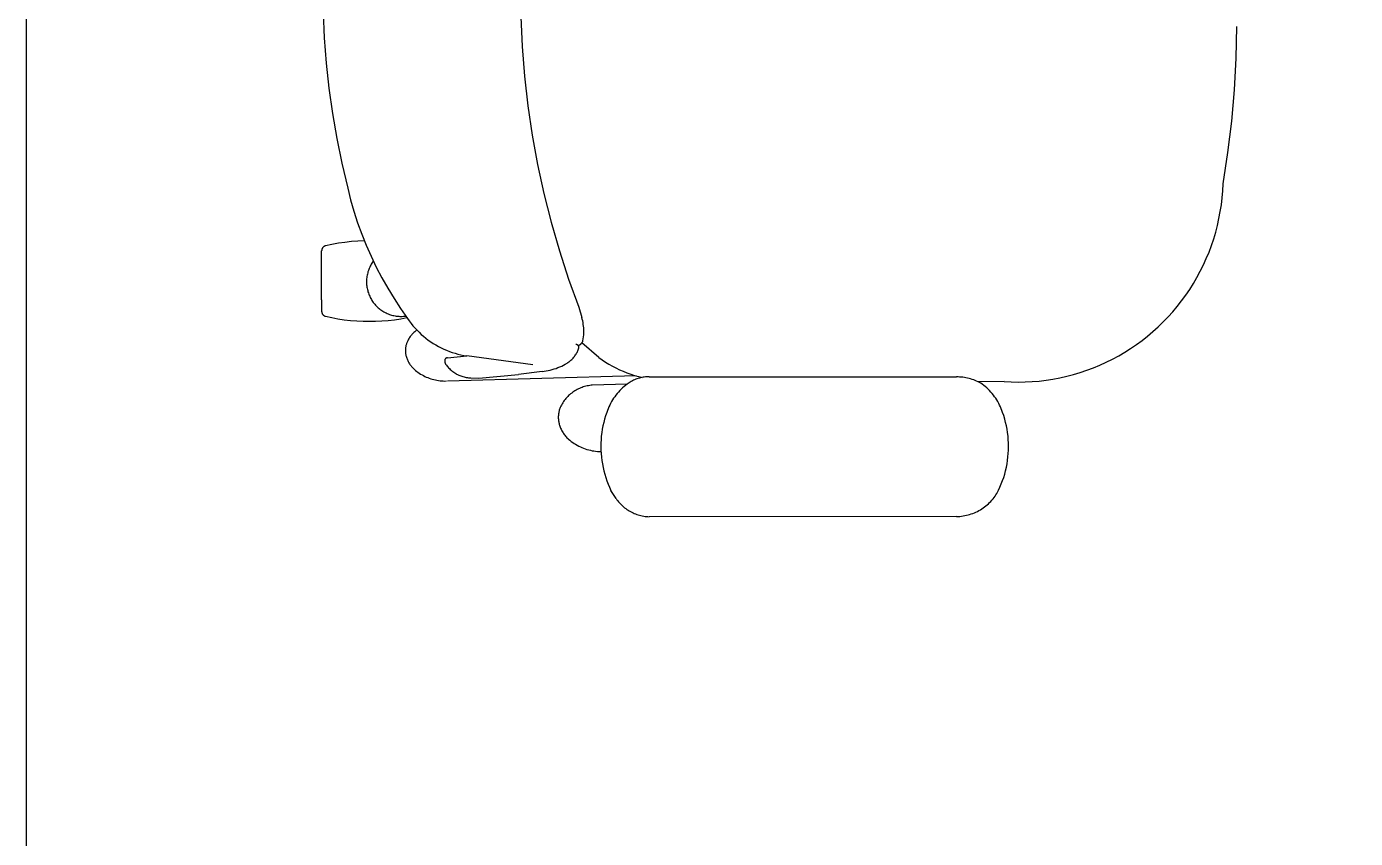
# Model space of a CAD drawing. Header units: inches. Extents: x 4 to 2210, y 3 to 2073.
# Drawn here: x 1266.43 to 1294.22, y 1890.74 to 1907.71 of the extents above; entities that cross this region are included whole.
import ezdxf

# ---------------------------------------------------------------- set-up
doc = ezdxf.new("R2010")
doc.units = ezdxf.units.IN
doc.header["$MEASUREMENT"] = 0
doc.layers.add('Planon_construction', color=253, linetype='Continuous')
doc.layers.add('Planon_workspace', color=210, linetype='Continuous')

# ---------------------------------------------------------------- blocks, each defined once
blk = doc.blocks.new('8 person table')
at = {"layer": 'Planon_construction'}
for p, q in [((-748.63, -358.54, 0), (-748.14, -369.14, 0)), ((-666, -360.37, 0), (-665.43, -372.8, 0)), ((-366.78, -377.69, 0), (-366.47, -364.49, 0)), ((-748.14, -369.14, 0), (-747.32, -379.72, 0)), ((-665.43, -372.8, 0), (-664.44, -385.19, 0)), ((-367.51, -390.87, 0), (-366.78, -377.69, 0)), ((-747.32, -379.72, 0), (-746.17, -390.27, 0)), ((-664.44, -385.19, 0), (-663.04, -397.55, 0)), ((-746.17, -390.27, 0), (-744.7, -400.78, 0)), ((-368.66, -404.02, 0), (-367.51, -390.87, 0)), ((-663.04, -397.55, 0), (-661.21, -409.86, 0)), ((-744.7, -400.78, 0), (-742.9, -411.24, 0)), ((-370.24, -417.13, 0), (-368.66, -404.02, 0)), ((-661.21, -409.86, 0), (-658.98, -422.09, 0)), ((-742.9, -411.24, 0), (-740.79, -421.64, 0)), ((-740.79, -421.64, 0), (-738.35, -431.97, 0)), ((-658.98, -422.09, 0), (-656.33, -434.25, 0)), ((-372.24, -430.17, 0), (-370.24, -417.13, 0)), ((-738.35, -431.97, 0), (-737.12, -436.85, 0)), ((-372.63, -436.02, 0), (-372.39, -433.1, 0)), ((-372.39, -433.1, 0), (-372.24, -430.17, 0)), ((-737.12, -436.85, 0), (-735.74, -441.69, 0)), ((-656.33, -434.25, 0), (-653.27, -446.3, 0)), ((-373.43, -441.83, 0), (-372.98, -438.93, 0)), ((-372.98, -438.93, 0), (-372.63, -436.02, 0)), ((-735.74, -441.69, 0), (-734.19, -446.48, 0)), ((-373.97, -444.71, 0), (-373.43, -441.83, 0)), ((-734.19, -446.48, 0), (-732.48, -451.22, 0)), ((-653.27, -446.3, 0), (-649.8, -458.25, 0)), ((-375.35, -450.41, 0), (-374.61, -447.57, 0)), ((-374.61, -447.57, 0), (-373.97, -444.71, 0)), ((-744.94, -455.56, 0), (-747.62, -456.14, 0)), ((-742.25, -455.08, 0), (-744.94, -455.56, 0)), ((-739.54, -454.68, 0), (-742.25, -455.08, 0)), ((-736.82, -454.38, 0), (-739.54, -454.68, 0)), ((-734.1, -454.17, 0), (-736.82, -454.38, 0)), ((-731.36, -454.06, 0), (-734.1, -454.17, 0)), ((-732.48, -451.22, 0), (-730.61, -455.89, 0)), ((-377.12, -456, 0), (-376.19, -453.22, 0)), ((-376.19, -453.22, 0), (-375.35, -450.41, 0)), ((-749.22, -458.02, 0), (-749.23, -458.1, 0)), ((-749.23, -458.1, 0), (-749.23, -458.17, 0)), ((-749.23, -478.74, 0), (-749.23, -458.17, 0)), ((-749.21, -457.88, 0), (-749.22, -457.95, 0)), ((-749.22, -457.95, 0), (-749.22, -458.02, 0)), ((-749.2, -457.81, 0), (-749.21, -457.88, 0)), ((-749.18, -457.74, 0), (-749.2, -457.81, 0)), ((-749.17, -457.67, 0), (-749.18, -457.74, 0)), ((-749.15, -457.6, 0), (-749.17, -457.67, 0)), ((-749.13, -457.53, 0), (-749.15, -457.6, 0)), ((-749.11, -457.46, 0), (-749.13, -457.53, 0)), ((-749.08, -457.4, 0), (-749.11, -457.46, 0)), ((-749.05, -457.33, 0), (-749.08, -457.4, 0)), ((-749.02, -457.27, 0), (-749.05, -457.33, 0)), ((-748.99, -457.2, 0), (-749.02, -457.27, 0)), ((-748.96, -457.14, 0), (-748.99, -457.2, 0)), ((-748.92, -457.08, 0), (-748.96, -457.14, 0)), ((-748.88, -457.02, 0), (-748.92, -457.08, 0)), ((-748.84, -456.96, 0), (-748.88, -457.02, 0)), ((-748.8, -456.9, 0), (-748.84, -456.96, 0)), ((-748.75, -456.84, 0), (-748.8, -456.9, 0)), ((-748.71, -456.79, 0), (-748.75, -456.84, 0)), ((-748.66, -456.74, 0), (-748.71, -456.79, 0)), ((-748.61, -456.69, 0), (-748.66, -456.74, 0)), ((-748.56, -456.64, 0), (-748.61, -456.69, 0)), ((-748.5, -456.59, 0), (-748.56, -456.64, 0)), ((-748.45, -456.54, 0), (-748.5, -456.59, 0)), ((-748.39, -456.5, 0), (-748.45, -456.54, 0)), ((-748.33, -456.46, 0), (-748.39, -456.5, 0)), ((-748.27, -456.42, 0), (-748.33, -456.46, 0)), ((-748.21, -456.38, 0), (-748.27, -456.42, 0)), ((-748.15, -456.34, 0), (-748.21, -456.38, 0)), ((-748.09, -456.31, 0), (-748.15, -456.34, 0)), ((-748.02, -456.28, 0), (-748.09, -456.31, 0)), ((-747.96, -456.25, 0), (-748.02, -456.28, 0)), ((-747.89, -456.22, 0), (-747.96, -456.25, 0)), ((-747.82, -456.2, 0), (-747.89, -456.22, 0)), ((-747.76, -456.18, 0), (-747.82, -456.2, 0)), ((-747.69, -456.16, 0), (-747.76, -456.18, 0)), ((-747.62, -456.14, 0), (-747.69, -456.16, 0)), ((-730.61, -455.89, 0), (-728.58, -460.5, 0)), ((-728.58, -460.5, 0), (-726.41, -465.04, 0)), ((-649.8, -458.25, 0), (-645.94, -470.07, 0)), ((-379.27, -461.45, 0), (-378.15, -458.75, 0)), ((-378.15, -458.75, 0), (-377.12, -456, 0)), ((-729.7, -466.51, 0), (-729.86, -466.99, 0)), ((-729.54, -466.04, 0), (-729.7, -466.51, 0)), ((-729.35, -465.58, 0), (-729.54, -466.04, 0)), ((-729.15, -465.12, 0), (-729.35, -465.58, 0)), ((-728.93, -464.67, 0), (-729.15, -465.12, 0)), ((-728.7, -464.23, 0), (-728.93, -464.67, 0)), ((-728.46, -463.8, 0), (-728.7, -464.23, 0)), ((-728.19, -463.37, 0), (-728.46, -463.8, 0)), ((-727.92, -462.96, 0), (-728.19, -463.37, 0)), ((-727.63, -462.55, 0), (-727.92, -462.96, 0)), ((-726.41, -465.04, 0), (-724.08, -469.51, 0)), ((-383.17, -469.33, 0), (-381.78, -466.75, 0)), ((-381.78, -466.75, 0), (-380.48, -464.12, 0)), ((-380.48, -464.12, 0), (-379.27, -461.45, 0)), ((-730.45, -470.42, 0), (-730.47, -470.92, 0)), ((-730.47, -470.92, 0), (-730.47, -471.42, 0)), ((-730.47, -471.42, 0), (-730.45, -471.92, 0)), ((-730.42, -469.92, 0), (-730.45, -470.42, 0)), ((-730.45, -471.92, 0), (-730.42, -472.42, 0)), ((-730.37, -469.43, 0), (-730.42, -469.92, 0)), ((-730.3, -468.93, 0), (-730.37, -469.43, 0)), ((-730.21, -468.44, 0), (-730.3, -468.93, 0)), ((-730.11, -467.95, 0), (-730.21, -468.44, 0)), ((-729.99, -467.47, 0), (-730.11, -467.95, 0)), ((-729.86, -466.99, 0), (-729.99, -467.47, 0)), ((-724.08, -469.51, 0), (-721.6, -473.89, 0)), ((-645.94, -470.07, 0), (-641.68, -481.76, 0)), ((-386.21, -474.34, 0), (-384.65, -471.86, 0)), ((-384.65, -471.86, 0), (-383.17, -469.33, 0)), ((-730.42, -472.42, 0), (-730.37, -472.91, 0)), ((-730.37, -472.91, 0), (-730.3, -473.41, 0)), ((-730.3, -473.41, 0), (-730.21, -473.9, 0)), ((-730.21, -473.9, 0), (-730.11, -474.39, 0)), ((-730.11, -474.39, 0), (-729.99, -474.87, 0)), ((-729.99, -474.87, 0), (-729.86, -475.35, 0)), ((-729.86, -475.35, 0), (-729.7, -475.83, 0)), ((-729.7, -475.83, 0), (-729.54, -476.3, 0)), ((-729.54, -476.3, 0), (-729.35, -476.76, 0)), ((-729.35, -476.76, 0), (-729.15, -477.22, 0)), ((-729.15, -477.22, 0), (-728.93, -477.67, 0)), ((-728.93, -477.67, 0), (-728.7, -478.11, 0)), ((-721.6, -473.89, 0), (-718.98, -478.19, 0)), ((-389.59, -479.13, 0), (-387.86, -476.77, 0)), ((-387.86, -476.77, 0), (-386.21, -474.34, 0)), ((-749.23, -478.74, 0), (-749.23, -483.57, 0)), ((-728.7, -478.11, 0), (-728.45, -478.55, 0)), ((-728.45, -478.55, 0), (-728.19, -478.97, 0)), ((-728.19, -478.97, 0), (-727.92, -479.39, 0)), ((-727.92, -479.39, 0), (-727.63, -479.79, 0)), ((-727.63, -479.79, 0), (-727.32, -480.19, 0)), ((-727.32, -480.19, 0), (-727, -480.57, 0)), ((-727, -480.57, 0), (-726.67, -480.95, 0)), ((-726.67, -480.95, 0), (-726.33, -481.31, 0)), ((-726.33, -481.31, 0), (-725.97, -481.66, 0)), ((-725.97, -481.66, 0), (-725.61, -482, 0)), ((-725.61, -482, 0), (-725.23, -482.32, 0)), ((-725.23, -482.32, 0), (-724.84, -482.63, 0)), ((-724.84, -482.63, 0), (-724.44, -482.93, 0)), ((-724.44, -482.93, 0), (-724.03, -483.22, 0)), ((-724.03, -483.22, 0), (-723.61, -483.49, 0)), ((-718.98, -478.19, 0), (-716.21, -482.4, 0)), ((-716.21, -482.4, 0), (-713.3, -486.51, 0)), ((-641.68, -481.76, 0), (-640.4, -486.07, 0)), ((-393.29, -483.68, 0), (-391.4, -481.44, 0)), ((-391.4, -481.44, 0), (-389.59, -479.13, 0)), ((-749.23, -483.57, 0), (-749.23, -483.64, 0)), ((-749.23, -483.64, 0), (-749.22, -483.71, 0)), ((-749.22, -483.71, 0), (-749.22, -483.78, 0)), ((-749.22, -483.78, 0), (-749.21, -483.85, 0)), ((-749.21, -483.85, 0), (-749.2, -483.92, 0)), ((-749.2, -483.92, 0), (-749.18, -483.99, 0)), ((-749.18, -483.99, 0), (-749.17, -484.06, 0)), ((-749.17, -484.06, 0), (-749.15, -484.13, 0)), ((-749.15, -484.13, 0), (-749.13, -484.2, 0)), ((-749.13, -484.2, 0), (-749.11, -484.27, 0)), ((-749.11, -484.27, 0), (-749.08, -484.33, 0)), ((-749.08, -484.33, 0), (-749.05, -484.4, 0)), ((-749.05, -484.4, 0), (-749.02, -484.47, 0)), ((-749.02, -484.47, 0), (-748.99, -484.53, 0)), ((-748.99, -484.53, 0), (-748.96, -484.59, 0)), ((-748.96, -484.59, 0), (-748.92, -484.65, 0)), ((-748.92, -484.65, 0), (-748.88, -484.72, 0)), ((-748.88, -484.72, 0), (-748.84, -484.77, 0)), ((-748.84, -484.77, 0), (-748.8, -484.83, 0)), ((-748.8, -484.83, 0), (-748.75, -484.89, 0)), ((-748.75, -484.89, 0), (-748.71, -484.94, 0)), ((-748.71, -484.94, 0), (-748.66, -485, 0)), ((-748.66, -485, 0), (-748.61, -485.05, 0)), ((-748.61, -485.05, 0), (-748.56, -485.1, 0)), ((-748.56, -485.1, 0), (-748.5, -485.14, 0)), ((-748.5, -485.14, 0), (-748.45, -485.19, 0)), ((-748.45, -485.19, 0), (-748.39, -485.23, 0)), ((-748.39, -485.23, 0), (-748.33, -485.28, 0)), ((-748.33, -485.28, 0), (-748.27, -485.32, 0)), ((-748.27, -485.32, 0), (-748.21, -485.35, 0)), ((-748.21, -485.35, 0), (-748.15, -485.39, 0)), ((-748.15, -485.39, 0), (-748.09, -485.42, 0)), ((-748.09, -485.42, 0), (-748.02, -485.45, 0)), ((-748.02, -485.45, 0), (-747.96, -485.48, 0)), ((-747.96, -485.48, 0), (-747.89, -485.51, 0)), ((-747.89, -485.51, 0), (-747.82, -485.53, 0)), ((-747.82, -485.53, 0), (-747.76, -485.56, 0)), ((-747.76, -485.56, 0), (-747.69, -485.58, 0)), ((-747.69, -485.58, 0), (-747.62, -485.59, 0)), ((-747.62, -485.59, 0), (-745.04, -486.15, 0)), ((-745.04, -486.15, 0), (-742.44, -486.62, 0)), ((-742.44, -486.62, 0), (-739.83, -487.01, 0)), ((-739.83, -487.01, 0), (-737.21, -487.31, 0)), ((-737.21, -487.31, 0), (-734.58, -487.53, 0)), ((-734.58, -487.53, 0), (-731.94, -487.66, 0)), ((-731.94, -487.66, 0), (-729.3, -487.7, 0)), ((-729.3, -487.7, 0), (-726.66, -487.66, 0)), ((-726.66, -487.66, 0), (-724.03, -487.53, 0)), ((-724.03, -487.53, 0), (-721.4, -487.31, 0)), ((-723.61, -483.49, 0), (-723.18, -483.74, 0)), ((-723.18, -483.74, 0), (-722.74, -483.98, 0)), ((-722.74, -483.98, 0), (-722.29, -484.21, 0)), ((-722.29, -484.21, 0), (-721.84, -484.42, 0)), ((-721.84, -484.42, 0), (-721.38, -484.61, 0)), ((-721.4, -487.31, 0), (-718.78, -487.01, 0)), ((-721.38, -484.61, 0), (-720.91, -484.79, 0)), ((-720.91, -484.79, 0), (-720.44, -484.95, 0)), ((-720.44, -484.95, 0), (-719.96, -485.09, 0)), ((-719.96, -485.09, 0), (-719.48, -485.22, 0)), ((-719.48, -485.22, 0), (-718.99, -485.33, 0)), ((-718.99, -485.33, 0), (-718.5, -485.43, 0)), ((-718.78, -487.01, 0), (-716.17, -486.62, 0)), ((-718.5, -485.43, 0), (-718.01, -485.51, 0)), ((-718.01, -485.51, 0), (-717.52, -485.57, 0)), ((-717.52, -485.57, 0), (-717.02, -485.61, 0)), ((-717.02, -485.61, 0), (-716.52, -485.64, 0)), ((-716.52, -485.64, 0), (-716.02, -485.65, 0)), ((-716.17, -486.62, 0), (-713.57, -486.15, 0)), ((-716.02, -485.65, 0), (-715.52, -485.64, 0)), ((-715.52, -485.64, 0), (-715.02, -485.61, 0)), ((-715.02, -485.61, 0), (-714.53, -485.57, 0)), ((-714.53, -485.57, 0), (-714.03, -485.51, 0)), ((-713.3, -486.51, 0), (-712.58, -487.54, 0)), ((-712.58, -487.54, 0), (-711.83, -488.54, 0)), ((-711.83, -488.54, 0), (-711.04, -489.52, 0)), ((-640.22, -486.79, 0), (-640.4, -486.07, 0)), ((-640.06, -487.51, 0), (-640.22, -486.79, 0)), ((-639.92, -488.24, 0), (-640.06, -487.51, 0)), ((-639.81, -488.97, 0), (-639.92, -488.24, 0)), ((-639.72, -489.71, 0), (-639.81, -488.97, 0)), ((-399.4, -490, 0), (-397.29, -487.97, 0)), ((-397.29, -487.97, 0), (-395.25, -485.86, 0)), ((-395.25, -485.86, 0), (-393.29, -483.68, 0)), ((-712.45, -494.44, 0), (-712.66, -494.77, 0)), ((-712.22, -494.11, 0), (-712.45, -494.44, 0)), ((-711.98, -493.8, 0), (-712.22, -494.11, 0)), ((-711.73, -493.49, 0), (-711.98, -493.8, 0)), ((-711.47, -493.19, 0), (-711.73, -493.49, 0)), ((-711.2, -492.9, 0), (-711.47, -493.19, 0)), ((-710.92, -492.62, 0), (-711.2, -492.9, 0)), ((-711.04, -489.52, 0), (-710.22, -490.47, 0)), ((-710.63, -492.35, 0), (-710.92, -492.62, 0)), ((-710.33, -492.09, 0), (-710.63, -492.35, 0)), ((-710.02, -491.84, 0), (-710.33, -492.09, 0)), ((-710.22, -490.47, 0), (-709.36, -491.39, 0)), ((-709.7, -491.6, 0), (-710.02, -491.84, 0)), ((-709.38, -491.37, 0), (-709.7, -491.6, 0)), ((-709.36, -491.39, 0), (-708.47, -492.28, 0)), ((-708.47, -492.28, 0), (-707.56, -493.14, 0)), ((-707.56, -493.14, 0), (-706.61, -493.96, 0)), ((-706.61, -493.96, 0), (-705.64, -494.76, 0)), ((-639.96, -495.82, 0), (-639.69, -494.14, 0)), ((-639.66, -490.44, 0), (-639.72, -489.71, 0)), ((-639.69, -494.14, 0), (-639.63, -493.4, 0)), ((-639.61, -491.18, 0), (-639.66, -490.44, 0)), ((-639.63, -493.4, 0), (-639.6, -492.66, 0)), ((-639.6, -491.92, 0), (-639.61, -491.18, 0)), ((-639.6, -492.66, 0), (-639.6, -491.92, 0)), ((-406.12, -495.67, 0), (-403.82, -493.86, 0)), ((-403.82, -493.86, 0), (-401.57, -491.97, 0)), ((-401.57, -491.97, 0), (-399.4, -490, 0)), ((-714.22, -499.58, 0), (-714.23, -499.88, 0)), ((-714.23, -499.88, 0), (-714.23, -500.18, 0)), ((-714.2, -499.27, 0), (-714.22, -499.58, 0)), ((-714.18, -498.97, 0), (-714.2, -499.27, 0)), ((-714.14, -498.67, 0), (-714.18, -498.97, 0)), ((-714.1, -498.38, 0), (-714.14, -498.67, 0)), ((-714.04, -498.08, 0), (-714.1, -498.38, 0)), ((-713.97, -497.78, 0), (-714.04, -498.08, 0)), ((-713.9, -497.49, 0), (-713.97, -497.78, 0)), ((-713.81, -497.2, 0), (-713.9, -497.49, 0)), ((-713.72, -496.91, 0), (-713.81, -497.2, 0)), ((-713.62, -496.63, 0), (-713.72, -496.91, 0)), ((-713.5, -496.35, 0), (-713.62, -496.63, 0)), ((-713.38, -496.07, 0), (-713.5, -496.35, 0)), ((-713.25, -495.8, 0), (-713.38, -496.07, 0)), ((-713.07, -495.45, 0), (-713.25, -495.8, 0)), ((-712.87, -495.11, 0), (-713.07, -495.45, 0)), ((-712.66, -494.77, 0), (-712.87, -495.11, 0)), ((-705.64, -494.76, 0), (-704.64, -495.52, 0)), ((-704.64, -495.52, 0), (-703.61, -496.24, 0)), ((-703.61, -496.24, 0), (-702.56, -496.93, 0)), ((-702.56, -496.93, 0), (-701.49, -497.58, 0)), ((-701.49, -497.58, 0), (-700.39, -498.2, 0)), ((-700.39, -498.2, 0), (-699.28, -498.78, 0)), ((-699.28, -498.78, 0), (-698.14, -499.32, 0)), ((-698.14, -499.32, 0), (-696.99, -499.81, 0)), ((-696.99, -499.81, 0), (-695.82, -500.27, 0)), ((-642.94, -497.36, 0), (-642.98, -497.36, 0)), ((-642.89, -497.37, 0), (-642.94, -497.36, 0)), ((-642.84, -497.37, 0), (-642.89, -497.37, 0)), ((-642.8, -497.38, 0), (-642.84, -497.37, 0)), ((-642.75, -497.38, 0), (-642.8, -497.38, 0)), ((-642.71, -497.39, 0), (-642.75, -497.38, 0)), ((-642.66, -497.4, 0), (-642.71, -497.39, 0)), ((-642.61, -497.41, 0), (-642.66, -497.4, 0)), ((-642.57, -497.43, 0), (-642.61, -497.41, 0)), ((-642.53, -497.44, 0), (-642.57, -497.43, 0)), ((-642.48, -497.46, 0), (-642.53, -497.44, 0)), ((-642.44, -497.48, 0), (-642.48, -497.46, 0)), ((-642.4, -497.5, 0), (-642.44, -497.48, 0)), ((-642.35, -497.52, 0), (-642.4, -497.5, 0)), ((-642.31, -497.54, 0), (-642.35, -497.52, 0)), ((-642.27, -497.56, 0), (-642.31, -497.54, 0)), ((-642.23, -497.59, 0), (-642.27, -497.56, 0)), ((-642.25, -500.35, 0), (-642.07, -499.98, 0)), ((-642.19, -497.62, 0), (-642.23, -497.59, 0)), ((-642.16, -497.64, 0), (-642.19, -497.62, 0)), ((-642.12, -497.67, 0), (-642.16, -497.64, 0)), ((-642.08, -497.7, 0), (-642.12, -497.67, 0)), ((-642.05, -497.74, 0), (-642.08, -497.7, 0)), ((-642.07, -499.98, 0), (-641.91, -499.6, 0)), ((-642.02, -497.77, 0), (-642.05, -497.74, 0)), ((-641.98, -497.8, 0), (-642.02, -497.77, 0)), ((-641.99, -497.8, 0), (-641.89, -497.76, 0)), ((-641.95, -497.84, 0), (-641.98, -497.8, 0)), ((-641.92, -497.87, 0), (-641.95, -497.84, 0)), ((-641.89, -497.91, 0), (-641.92, -497.87, 0)), ((-641.91, -499.6, 0), (-641.76, -499.22, 0)), ((-641.89, -497.76, 0), (-641.79, -497.73, 0)), ((-641.87, -497.95, 0), (-641.89, -497.91, 0)), ((-641.84, -497.99, 0), (-641.87, -497.95, 0)), ((-641.81, -498.03, 0), (-641.84, -497.99, 0)), ((-641.79, -498.07, 0), (-641.81, -498.03, 0)), ((-641.79, -497.73, 0), (-641.69, -497.69, 0)), ((-641.77, -498.11, 0), (-641.79, -498.07, 0)), ((-641.75, -498.15, 0), (-641.77, -498.11, 0)), ((-641.76, -499.22, 0), (-641.63, -498.84, 0)), ((-641.73, -498.19, 0), (-641.75, -498.15, 0)), ((-641.71, -498.24, 0), (-641.73, -498.19, 0)), ((-641.7, -498.28, 0), (-641.71, -498.24, 0)), ((-641.68, -498.33, 0), (-641.7, -498.28, 0)), ((-641.69, -497.69, 0), (-641.59, -497.65, 0)), ((-641.67, -498.37, 0), (-641.68, -498.33, 0)), ((-641.66, -498.42, 0), (-641.67, -498.37, 0)), ((-641.65, -498.46, 0), (-641.66, -498.42, 0)), ((-641.64, -498.51, 0), (-641.65, -498.46, 0)), ((-641.63, -498.56, 0), (-641.64, -498.51, 0)), ((-641.63, -498.6, 0), (-641.63, -498.56, 0)), ((-641.62, -498.65, 0), (-641.63, -498.6, 0)), ((-641.63, -498.84, 0), (-641.62, -498.79, 0)), ((-641.62, -498.7, 0), (-641.62, -498.65, 0)), ((-641.62, -498.74, 0), (-641.62, -498.7, 0)), ((-641.62, -498.79, 0), (-641.62, -498.74, 0)), ((-641.59, -497.65, 0), (-641.5, -497.6, 0)), ((-641.5, -497.6, 0), (-641.41, -497.55, 0)), ((-641.41, -497.55, 0), (-641.31, -497.5, 0)), ((-641.31, -497.5, 0), (-641.23, -497.45, 0)), ((-641.23, -497.45, 0), (-641.14, -497.39, 0)), ((-641.14, -497.39, 0), (-641.05, -497.33, 0)), ((-641.05, -497.33, 0), (-640.97, -497.26, 0)), ((-640.97, -497.26, 0), (-640.89, -497.2, 0)), ((-640.89, -497.2, 0), (-640.81, -497.13, 0)), ((-640.81, -497.13, 0), (-640.73, -497.06, 0)), ((-640.73, -497.06, 0), (-640.66, -496.98, 0)), ((-640.66, -496.98, 0), (-640.59, -496.9, 0)), ((-640.59, -496.9, 0), (-640.52, -496.82, 0)), ((-640.52, -496.82, 0), (-640.45, -496.74, 0)), ((-640.45, -496.74, 0), (-640.39, -496.66, 0)), ((-640.39, -496.66, 0), (-640.33, -496.57, 0)), ((-633.3, -502.85, 0), (-640.37, -496.63, 0)), ((-640.33, -496.57, 0), (-640.27, -496.48, 0)), ((-640.27, -496.48, 0), (-640.22, -496.39, 0)), ((-640.22, -496.39, 0), (-640.17, -496.3, 0)), ((-640.17, -496.3, 0), (-640.12, -496.21, 0)), ((-640.12, -496.21, 0), (-640.07, -496.11, 0)), ((-640.07, -496.11, 0), (-640.03, -496.01, 0)), ((-640.03, -496.01, 0), (-639.99, -495.92, 0)), ((-639.99, -495.92, 0), (-639.96, -495.82, 0)), ((-413.39, -500.62, 0), (-410.91, -499.05, 0)), ((-410.91, -499.05, 0), (-408.49, -497.4, 0)), ((-408.49, -497.4, 0), (-406.12, -495.67, 0)), ((-714.23, -500.18, 0), (-714.21, -500.48, 0)), ((-714.21, -500.48, 0), (-714.17, -500.86, 0)), ((-714.17, -500.86, 0), (-714.12, -501.23, 0)), ((-714.12, -501.23, 0), (-714.05, -501.6, 0)), ((-714.05, -501.6, 0), (-713.97, -501.97, 0)), ((-713.97, -501.97, 0), (-713.88, -502.33, 0)), ((-713.88, -502.33, 0), (-713.78, -502.69, 0)), ((-713.78, -502.69, 0), (-713.66, -503.05, 0)), ((-713.66, -503.05, 0), (-713.54, -503.4, 0)), ((-713.54, -503.4, 0), (-713.4, -503.75, 0)), ((-713.4, -503.75, 0), (-713.24, -504.1, 0)), ((-713.24, -504.1, 0), (-713.08, -504.44, 0)), ((-713.08, -504.44, 0), (-712.91, -504.77, 0)), ((-712.91, -504.77, 0), (-712.72, -505.1, 0)), ((-712.72, -505.1, 0), (-712.53, -505.42, 0)), ((-712.53, -505.42, 0), (-712.32, -505.73, 0)), ((-697.78, -503.95, 0), (-697.79, -504.04, 0)), ((-697.79, -504.04, 0), (-697.79, -504.13, 0)), ((-697.79, -504.13, 0), (-697.79, -504.22, 0)), ((-697.79, -504.22, 0), (-697.79, -504.31, 0)), ((-697.79, -504.31, 0), (-697.79, -504.4, 0)), ((-697.79, -504.4, 0), (-697.78, -504.49, 0)), ((-697.77, -503.91, 0), (-697.78, -503.95, 0)), ((-697.78, -504.49, 0), (-697.77, -504.58, 0)), ((-697.76, -503.87, 0), (-697.77, -503.91, 0)), ((-697.77, -504.58, 0), (-697.76, -504.67, 0)), ((-697.75, -503.83, 0), (-697.76, -503.87, 0)), ((-697.76, -504.67, 0), (-697.74, -504.75, 0)), ((-697.74, -503.79, 0), (-697.75, -503.83, 0)), ((-697.73, -503.75, 0), (-697.74, -503.79, 0)), ((-697.74, -504.75, 0), (-697.72, -504.84, 0)), ((-697.72, -503.71, 0), (-697.73, -503.75, 0)), ((-697.7, -503.67, 0), (-697.72, -503.71, 0)), ((-697.72, -504.84, 0), (-697.7, -504.93, 0)), ((-697.69, -503.63, 0), (-697.7, -503.67, 0)), ((-697.7, -504.93, 0), (-697.67, -505.01, 0)), ((-697.67, -503.6, 0), (-697.69, -503.63, 0)), ((-697.65, -503.56, 0), (-697.67, -503.6, 0)), ((-697.67, -505.01, 0), (-697.65, -505.1, 0)), ((-697.63, -503.52, 0), (-697.65, -503.56, 0)), ((-697.65, -505.1, 0), (-697.62, -505.18, 0)), ((-697.61, -503.49, 0), (-697.63, -503.52, 0)), ((-697.62, -505.18, 0), (-697.58, -505.27, 0)), ((-697.59, -503.45, 0), (-697.61, -503.49, 0)), ((-697.56, -503.42, 0), (-697.59, -503.45, 0)), ((-697.58, -505.27, 0), (-697.55, -505.35, 0)), ((-697.54, -503.38, 0), (-697.56, -503.42, 0)), ((-697.55, -505.35, 0), (-697.51, -505.43, 0)), ((-697.51, -503.35, 0), (-697.54, -503.38, 0)), ((-697.48, -503.32, 0), (-697.51, -503.35, 0)), ((-697.51, -505.43, 0), (-697.47, -505.51, 0)), ((-697.46, -503.29, 0), (-697.48, -503.32, 0)), ((-697.47, -505.51, 0), (-697.42, -505.59, 0)), ((-697.43, -503.26, 0), (-697.46, -503.29, 0)), ((-697.4, -503.23, 0), (-697.43, -503.26, 0)), ((-697.42, -505.59, 0), (-697.38, -505.66, 0)), ((-697.37, -503.2, 0), (-697.4, -503.23, 0)), ((-697.38, -505.66, 0), (-697.09, -506.05, 0)), ((-697.33, -503.18, 0), (-697.37, -503.2, 0)), ((-697.3, -503.15, 0), (-697.33, -503.18, 0)), ((-697.27, -503.13, 0), (-697.3, -503.15, 0)), ((-697.23, -503.1, 0), (-697.27, -503.13, 0)), ((-697.2, -503.08, 0), (-697.23, -503.1, 0)), ((-697.16, -503.06, 0), (-697.2, -503.08, 0)), ((-697.13, -503.04, 0), (-697.16, -503.06, 0)), ((-697.09, -503.02, 0), (-697.13, -503.04, 0)), ((-697.05, -503.01, 0), (-697.09, -503.02, 0)), ((-697.01, -502.99, 0), (-697.05, -503.01, 0)), ((-696.97, -502.98, 0), (-697.01, -502.99, 0)), ((-696.93, -502.96, 0), (-696.97, -502.98, 0)), ((-696.89, -502.95, 0), (-696.93, -502.96, 0)), ((-696.85, -502.94, 0), (-696.89, -502.95, 0)), ((-696.81, -502.93, 0), (-696.85, -502.94, 0)), ((-696.77, -502.92, 0), (-696.81, -502.93, 0)), ((-696.73, -502.92, 0), (-696.77, -502.92, 0)), ((-696.69, -502.91, 0), (-696.73, -502.92, 0)), ((-696.65, -502.91, 0), (-696.69, -502.91, 0)), ((-696.65, -502.91, 0), (-688.54, -502.16, 0)), ((-695.82, -500.27, 0), (-694.64, -500.69, 0)), ((-694.64, -500.69, 0), (-693.44, -501.07, 0)), ((-693.44, -501.07, 0), (-692.23, -501.41, 0)), ((-692.23, -501.41, 0), (-691.01, -501.7, 0)), ((-691.01, -501.7, 0), (-689.78, -501.95, 0)), ((-689.78, -501.95, 0), (-688.54, -502.16, 0)), ((-660.97, -505.85, 0), (-688.54, -502.16, 0)), ((-648.08, -506, 0), (-647.33, -505.6, 0)), ((-647.33, -505.6, 0), (-646.59, -505.16, 0)), ((-646.59, -505.16, 0), (-646.25, -504.94, 0)), ((-646.25, -504.94, 0), (-645.91, -504.7, 0)), ((-645.91, -504.7, 0), (-645.58, -504.46, 0)), ((-645.58, -504.46, 0), (-645.26, -504.2, 0)), ((-645.26, -504.2, 0), (-644.96, -503.93, 0)), ((-644.96, -503.93, 0), (-644.66, -503.65, 0)), ((-644.66, -503.65, 0), (-644.37, -503.36, 0)), ((-644.37, -503.36, 0), (-644.09, -503.06, 0)), ((-644.09, -503.06, 0), (-643.82, -502.75, 0)), ((-643.82, -502.75, 0), (-643.56, -502.43, 0)), ((-643.56, -502.43, 0), (-643.31, -502.1, 0)), ((-643.31, -502.1, 0), (-643.08, -501.77, 0)), ((-643.08, -501.77, 0), (-642.85, -501.42, 0)), ((-642.85, -501.42, 0), (-642.64, -501.07, 0)), ((-642.64, -501.07, 0), (-642.44, -500.72, 0)), ((-642.44, -500.72, 0), (-642.25, -500.35, 0)), ((-633.3, -502.85, 0), (-631.93, -503.81, 0)), ((-631.93, -503.81, 0), (-630.53, -504.73, 0)), ((-630.53, -504.73, 0), (-629.1, -505.6, 0)), ((-629.1, -505.6, 0), (-627.64, -506.41, 0)), ((-423.79, -506.01, 0), (-421.12, -504.79, 0)), ((-421.12, -504.79, 0), (-418.5, -503.49, 0)), ((-418.5, -503.49, 0), (-415.92, -502.1, 0)), ((-415.92, -502.1, 0), (-413.39, -500.62, 0)), ((-712.32, -505.73, 0), (-712.1, -506.04, 0)), ((-712.1, -506.04, 0), (-711.87, -506.34, 0)), ((-711.87, -506.34, 0), (-711.63, -506.63, 0)), ((-711.63, -506.63, 0), (-711.39, -506.91, 0)), ((-711.39, -506.91, 0), (-711.13, -507.18, 0)), ((-711.13, -507.18, 0), (-710.86, -507.45, 0)), ((-710.86, -507.45, 0), (-710.59, -507.71, 0)), ((-710.59, -507.71, 0), (-710.31, -507.95, 0)), ((-710.31, -507.95, 0), (-710.01, -508.19, 0)), ((-710.01, -508.19, 0), (-709.49, -508.61, 0)), ((-709.49, -508.61, 0), (-708.96, -509.01, 0)), ((-708.96, -509.01, 0), (-708.41, -509.39, 0)), ((-708.41, -509.39, 0), (-707.85, -509.75, 0)), ((-707.85, -509.75, 0), (-707.27, -510.09, 0)), ((-707.27, -510.09, 0), (-706.69, -510.41, 0)), ((-706.69, -510.41, 0), (-706.09, -510.71, 0)), ((-706.09, -510.71, 0), (-705.49, -510.99, 0)), ((-705.49, -510.99, 0), (-704.87, -511.25, 0)), ((-704.87, -511.25, 0), (-704.25, -511.49, 0)), ((-697.09, -506.05, 0), (-696.79, -506.42, 0)), ((-696.79, -506.42, 0), (-696.48, -506.78, 0)), ((-617.76, -510.46, 0), (-696.59, -512.65, 0)), ((-696.48, -506.78, 0), (-696.16, -507.13, 0)), ((-696.16, -507.13, 0), (-695.83, -507.46, 0)), ((-695.83, -507.46, 0), (-695.48, -507.79, 0)), ((-695.48, -507.79, 0), (-695.13, -508.1, 0)), ((-695.13, -508.1, 0), (-694.76, -508.41, 0)), ((-694.76, -508.41, 0), (-694.38, -508.7, 0)), ((-694.38, -508.7, 0), (-693.99, -508.97, 0)), ((-693.99, -508.97, 0), (-693.6, -509.23, 0)), ((-693.6, -509.23, 0), (-693.19, -509.48, 0)), ((-693.19, -509.48, 0), (-692.78, -509.72, 0)), ((-692.78, -509.72, 0), (-692.36, -509.94, 0)), ((-692.36, -509.94, 0), (-691.93, -510.14, 0)), ((-691.93, -510.14, 0), (-691.49, -510.33, 0)), ((-691.49, -510.33, 0), (-691.05, -510.51, 0)), ((-691.05, -510.51, 0), (-690.6, -510.67, 0)), ((-690.6, -510.67, 0), (-690.15, -510.81, 0)), ((-690.15, -510.81, 0), (-689.69, -510.94, 0)), ((-689.69, -510.94, 0), (-689.23, -511.05, 0)), ((-689.23, -511.05, 0), (-688.77, -511.15, 0)), ((-688.77, -511.15, 0), (-688.3, -511.23, 0)), ((-688.3, -511.23, 0), (-687.83, -511.29, 0)), ((-683.53, -511.5, 0), (-666.93, -509.93, 0)), ((-657.07, -508.65, 0), (-666.93, -509.93, 0)), ((-657.07, -508.65, 0), (-656.22, -508.55, 0)), ((-656.22, -508.55, 0), (-655.37, -508.42, 0)), ((-655.37, -508.42, 0), (-654.53, -508.27, 0)), ((-654.53, -508.27, 0), (-653.69, -508.08, 0)), ((-653.69, -508.08, 0), (-652.86, -507.87, 0)), ((-652.86, -507.87, 0), (-652.04, -507.62, 0)), ((-652.04, -507.62, 0), (-651.23, -507.35, 0)), ((-651.23, -507.35, 0), (-650.43, -507.06, 0)), ((-650.43, -507.06, 0), (-649.63, -506.73, 0)), ((-649.63, -506.73, 0), (-648.85, -506.38, 0)), ((-648.85, -506.38, 0), (-648.08, -506, 0)), ((-627.64, -506.41, 0), (-626.16, -507.19, 0)), ((-626.16, -507.19, 0), (-624.65, -507.91, 0)), ((-624.65, -507.91, 0), (-623.12, -508.58, 0)), ((-623.12, -508.58, 0), (-621.56, -509.2, 0)), ((-621.56, -509.2, 0), (-619.99, -509.76, 0)), ((-619.99, -509.76, 0), (-618.4, -510.28, 0)), ((-618.4, -510.28, 0), (-616.79, -510.74, 0)), ((-616.79, -510.74, 0), (-615.17, -511.14, 0)), ((-615.35, -511.18, 0), (-615.86, -511.29, 0)), ((-614.83, -511.08, 0), (-615.35, -511.18, 0)), ((-614.32, -511.01, 0), (-614.83, -511.08, 0)), ((-613.8, -510.95, 0), (-614.32, -511.01, 0)), ((-613.27, -510.91, 0), (-613.8, -510.95, 0)), ((-612.75, -510.89, 0), (-613.27, -510.91, 0)), ((-612.23, -510.88, 0), (-612.75, -510.89, 0)), ((-612.23, -510.88, 0), (-483.76, -510.96, 0)), ((-483.09, -510.96, 0), (-483.76, -510.96, 0)), ((-482.43, -510.98, 0), (-483.09, -510.96, 0)), ((-481.76, -511.03, 0), (-482.43, -510.98, 0)), ((-481.09, -511.1, 0), (-481.76, -511.03, 0)), ((-480.43, -511.19, 0), (-481.09, -511.1, 0)), ((-479.78, -511.3, 0), (-480.43, -511.19, 0)), ((-440.53, -511.31, 0), (-437.67, -510.67, 0)), ((-437.67, -510.67, 0), (-434.84, -509.93, 0)), ((-434.84, -509.93, 0), (-432.03, -509.09, 0)), ((-432.03, -509.09, 0), (-429.25, -508.16, 0)), ((-429.25, -508.16, 0), (-426.5, -507.13, 0)), ((-426.5, -507.13, 0), (-423.79, -506.01, 0)), ((-704.25, -511.49, 0), (-703.62, -511.71, 0)), ((-703.62, -511.71, 0), (-702.98, -511.9, 0)), ((-702.98, -511.9, 0), (-702.33, -512.07, 0)), ((-702.33, -512.07, 0), (-701.68, -512.22, 0)), ((-701.68, -512.22, 0), (-701.03, -512.35, 0)), ((-701.03, -512.35, 0), (-700.37, -512.46, 0)), ((-700.37, -512.46, 0), (-699.71, -512.54, 0)), ((-699.71, -512.54, 0), (-699.04, -512.6, 0)), ((-699.04, -512.6, 0), (-698.38, -512.64, 0)), ((-698.38, -512.64, 0), (-697.71, -512.65, 0)), ((-697.71, -512.65, 0), (-697.04, -512.64, 0)), ((-687.83, -511.29, 0), (-687.35, -511.34, 0)), ((-687.35, -511.34, 0), (-686.88, -511.37, 0)), ((-686.88, -511.37, 0), (-683.53, -511.5, 0)), ((-643.32, -516.76, 0), (-643.78, -517.05, 0)), ((-642.84, -516.47, 0), (-643.32, -516.76, 0)), ((-642.36, -516.21, 0), (-642.84, -516.47, 0)), ((-641.87, -515.96, 0), (-642.36, -516.21, 0)), ((-641.37, -515.73, 0), (-641.87, -515.96, 0)), ((-640.86, -515.51, 0), (-641.37, -515.73, 0)), ((-640.34, -515.32, 0), (-640.86, -515.51, 0)), ((-639.82, -515.14, 0), (-640.34, -515.32, 0)), ((-639.29, -514.97, 0), (-639.82, -515.14, 0)), ((-638.76, -514.83, 0), (-639.29, -514.97, 0)), ((-638.22, -514.7, 0), (-638.76, -514.83, 0)), ((-637.68, -514.6, 0), (-638.22, -514.7, 0)), ((-637.14, -514.51, 0), (-637.68, -514.6, 0)), ((-636.59, -514.44, 0), (-637.14, -514.51, 0)), ((-636.04, -514.39, 0), (-636.59, -514.44, 0)), ((-621.5, -513.96, 0), (-636.04, -514.39, 0)), ((-624.57, -516.68, 0), (-625.12, -517.28, 0)), ((-623.99, -516.09, 0), (-624.57, -516.68, 0)), ((-623.4, -515.53, 0), (-623.99, -516.09, 0)), ((-622.78, -514.98, 0), (-623.4, -515.53, 0)), ((-622.15, -514.46, 0), (-622.78, -514.98, 0)), ((-621.5, -513.96, 0), (-622.15, -514.46, 0)), ((-621.08, -513.65, 0), (-621.5, -513.96, 0)), ((-620.65, -513.35, 0), (-621.08, -513.65, 0)), ((-620.2, -513.07, 0), (-620.65, -513.35, 0)), ((-619.75, -512.81, 0), (-620.2, -513.07, 0)), ((-619.29, -512.56, 0), (-619.75, -512.81, 0)), ((-618.82, -512.33, 0), (-619.29, -512.56, 0)), ((-618.34, -512.12, 0), (-618.82, -512.33, 0)), ((-617.86, -511.92, 0), (-618.34, -512.12, 0)), ((-617.37, -511.73, 0), (-617.86, -511.92, 0)), ((-616.87, -511.57, 0), (-617.37, -511.73, 0)), ((-616.37, -511.42, 0), (-616.87, -511.57, 0)), ((-615.86, -511.29, 0), (-616.37, -511.42, 0)), ((-479.12, -511.43, 0), (-479.78, -511.3, 0)), ((-478.47, -511.59, 0), (-479.12, -511.43, 0)), ((-477.83, -511.77, 0), (-478.47, -511.59, 0)), ((-477.19, -511.97, 0), (-477.83, -511.77, 0)), ((-476.56, -512.19, 0), (-477.19, -511.97, 0)), ((-475.94, -512.44, 0), (-476.56, -512.19, 0)), ((-475.33, -512.7, 0), (-475.94, -512.44, 0)), ((-474.72, -512.98, 0), (-475.33, -512.7, 0)), ((-463.86, -512.89, 0), (-474.82, -512.94, 0)), ((-474.13, -513.29, 0), (-474.72, -512.98, 0)), ((-473.55, -513.61, 0), (-474.13, -513.29, 0)), ((-472.97, -513.96, 0), (-473.55, -513.61, 0)), ((-472.32, -514.46, 0), (-472.97, -513.96, 0)), ((-471.69, -514.98, 0), (-472.32, -514.46, 0)), ((-471.08, -515.53, 0), (-471.69, -514.98, 0)), ((-470.48, -516.09, 0), (-471.08, -515.53, 0)), ((-469.91, -516.68, 0), (-470.48, -516.09, 0)), ((-469.35, -517.28, 0), (-469.91, -516.68, 0)), ((-463.86, -512.89, 0), (-460.93, -513.05, 0)), ((-460.93, -513.05, 0), (-458, -513.1, 0)), ((-458, -513.1, 0), (-455.07, -513.05, 0)), ((-455.07, -513.05, 0), (-452.14, -512.9, 0)), ((-452.14, -512.9, 0), (-449.22, -512.65, 0)), ((-449.22, -512.65, 0), (-446.31, -512.31, 0)), ((-446.31, -512.31, 0), (-443.41, -511.86, 0)), ((-443.41, -511.86, 0), (-440.53, -511.31, 0)), ((-648.7, -522.2, 0), (-648.98, -522.68, 0)), ((-648.41, -521.73, 0), (-648.7, -522.2, 0)), ((-648.1, -521.27, 0), (-648.41, -521.73, 0)), ((-647.78, -520.82, 0), (-648.1, -521.27, 0)), ((-647.44, -520.39, 0), (-647.78, -520.82, 0)), ((-647.08, -519.97, 0), (-647.44, -520.39, 0)), ((-646.72, -519.55, 0), (-647.08, -519.97, 0)), ((-646.33, -519.15, 0), (-646.72, -519.55, 0)), ((-645.94, -518.77, 0), (-646.33, -519.15, 0)), ((-645.53, -518.4, 0), (-645.94, -518.77, 0)), ((-645.11, -518.04, 0), (-645.53, -518.4, 0)), ((-644.68, -517.7, 0), (-645.11, -518.04, 0)), ((-644.24, -517.37, 0), (-644.68, -517.7, 0)), ((-643.78, -517.05, 0), (-644.24, -517.37, 0)), ((-628.4, -521.99, 0), (-628.77, -522.72, 0)), ((-628, -521.27, 0), (-628.4, -521.99, 0)), ((-627.58, -520.57, 0), (-628, -521.27, 0)), ((-627.13, -519.88, 0), (-627.58, -520.57, 0)), ((-626.66, -519.2, 0), (-627.13, -519.88, 0)), ((-626.17, -518.55, 0), (-626.66, -519.2, 0)), ((-625.66, -517.91, 0), (-626.17, -518.55, 0)), ((-625.12, -517.28, 0), (-625.66, -517.91, 0)), ((-468.82, -517.91, 0), (-469.35, -517.28, 0)), ((-468.3, -518.55, 0), (-468.82, -517.91, 0)), ((-467.81, -519.2, 0), (-468.3, -518.55, 0)), ((-467.34, -519.88, 0), (-467.81, -519.2, 0)), ((-466.9, -520.57, 0), (-467.34, -519.88, 0)), ((-466.48, -521.27, 0), (-466.9, -520.57, 0)), ((-466.08, -521.99, 0), (-466.48, -521.27, 0)), ((-465.7, -522.72, 0), (-466.08, -521.99, 0)), ((-650.26, -527.44, 0), (-650.27, -527.82, 0)), ((-650.27, -527.82, 0), (-650.26, -528.19, 0)), ((-650.24, -527.07, 0), (-650.26, -527.44, 0)), ((-650.21, -526.69, 0), (-650.24, -527.07, 0)), ((-650.17, -526.32, 0), (-650.21, -526.69, 0)), ((-650.11, -525.95, 0), (-650.17, -526.32, 0)), ((-650.05, -525.58, 0), (-650.11, -525.95, 0)), ((-649.97, -525.21, 0), (-650.05, -525.58, 0)), ((-649.87, -524.84, 0), (-649.97, -525.21, 0)), ((-649.77, -524.48, 0), (-649.87, -524.84, 0)), ((-649.65, -524.13, 0), (-649.77, -524.48, 0)), ((-649.52, -523.77, 0), (-649.65, -524.13, 0)), ((-649.24, -523.16, 0), (-649.48, -523.66, 0)), ((-648.98, -522.68, 0), (-649.24, -523.16, 0)), ((-630.49, -527.14, 0), (-630.91, -528.53, 0)), ((-630.01, -525.75, 0), (-630.49, -527.14, 0)), ((-629.74, -524.98, 0), (-630.01, -525.75, 0)), ((-629.44, -524.21, 0), (-629.74, -524.98, 0)), ((-629.12, -523.46, 0), (-629.44, -524.21, 0)), ((-628.77, -522.72, 0), (-629.12, -523.46, 0)), ((-465.35, -523.46, 0), (-465.7, -522.72, 0)), ((-465.03, -524.21, 0), (-465.35, -523.46, 0)), ((-464.73, -524.98, 0), (-465.03, -524.21, 0)), ((-464.46, -525.75, 0), (-464.73, -524.98, 0)), ((-463.99, -527.13, 0), (-464.46, -525.75, 0)), ((-463.57, -528.53, 0), (-463.99, -527.13, 0)), ((-650.26, -528.19, 0), (-650.24, -528.57, 0)), ((-650.24, -528.57, 0), (-650.21, -528.95, 0)), ((-650.21, -528.95, 0), (-650.16, -529.32, 0)), ((-650.16, -529.32, 0), (-650.11, -529.69, 0)), ((-650.11, -529.69, 0), (-650.04, -530.06, 0)), ((-650.04, -530.06, 0), (-649.96, -530.43, 0)), ((-649.96, -530.43, 0), (-649.86, -530.79, 0)), ((-649.86, -530.79, 0), (-649.76, -531.15, 0)), ((-649.76, -531.15, 0), (-649.64, -531.51, 0)), ((-649.64, -531.51, 0), (-649.49, -531.92, 0)), ((-649.49, -531.92, 0), (-649.32, -532.33, 0)), ((-649.32, -532.33, 0), (-649.14, -532.73, 0)), ((-649.14, -532.73, 0), (-648.95, -533.13, 0)), ((-648.95, -533.13, 0), (-648.74, -533.52, 0)), ((-631.88, -532.8, 0), (-632.11, -534.24, 0)), ((-631.61, -531.37, 0), (-631.88, -532.8, 0)), ((-631.28, -529.94, 0), (-631.61, -531.37, 0)), ((-630.91, -528.53, 0), (-631.28, -529.94, 0)), ((-463.19, -529.93, 0), (-463.57, -528.53, 0)), ((-462.87, -531.35, 0), (-463.19, -529.93, 0)), ((-462.6, -532.78, 0), (-462.87, -531.35, 0)), ((-462.37, -534.22, 0), (-462.6, -532.78, 0)), ((-648.74, -533.52, 0), (-648.52, -533.9, 0)), ((-648.52, -533.9, 0), (-648.29, -534.28, 0)), ((-648.29, -534.28, 0), (-648.05, -534.64, 0)), ((-648.05, -534.64, 0), (-647.79, -535, 0)), ((-647.79, -535, 0), (-647.52, -535.35, 0)), ((-647.52, -535.35, 0), (-647.24, -535.69, 0)), ((-647.24, -535.69, 0), (-646.95, -536.02, 0)), ((-646.95, -536.02, 0), (-646.64, -536.34, 0)), ((-646.64, -536.34, 0), (-646.33, -536.65, 0)), ((-646.33, -536.65, 0), (-646.01, -536.95, 0)), ((-646.01, -536.95, 0), (-645.44, -537.43, 0)), ((-645.44, -537.43, 0), (-644.85, -537.88, 0)), ((-644.85, -537.88, 0), (-644.25, -538.32, 0)), ((-644.25, -538.32, 0), (-643.64, -538.73, 0)), ((-643.64, -538.73, 0), (-643.01, -539.12, 0)), ((-632.48, -538.61, 0), (-632.5, -540.07, 0)), ((-632.4, -537.15, 0), (-632.48, -538.61, 0)), ((-632.28, -535.69, 0), (-632.4, -537.15, 0)), ((-632.11, -534.24, 0), (-632.28, -535.69, 0)), ((-462.2, -535.67, 0), (-462.37, -534.22, 0)), ((-462.07, -537.12, 0), (-462.2, -535.67, 0)), ((-462, -538.57, 0), (-462.07, -537.12, 0)), ((-461.97, -540.03, 0), (-462, -538.57, 0)), ((-643.01, -539.12, 0), (-642.37, -539.49, 0)), ((-642.37, -539.49, 0), (-641.71, -539.84, 0)), ((-641.71, -539.84, 0), (-641.04, -540.16, 0)), ((-641.04, -540.16, 0), (-640.37, -540.46, 0)), ((-640.37, -540.46, 0), (-639.68, -540.74, 0)), ((-639.68, -540.74, 0), (-638.98, -541, 0)), ((-638.98, -541, 0), (-638.28, -541.23, 0)), ((-638.28, -541.23, 0), (-637.57, -541.43, 0)), ((-637.57, -541.43, 0), (-636.85, -541.61, 0)), ((-636.85, -541.61, 0), (-636.12, -541.77, 0)), ((-636.12, -541.77, 0), (-635.39, -541.9, 0)), ((-635.39, -541.9, 0), (-634.66, -542.01, 0)), ((-634.66, -542.01, 0), (-633.92, -542.09, 0)), ((-633.92, -542.09, 0), (-633.18, -542.14, 0)), ((-633.18, -542.14, 0), (-632.44, -542.17, 0)), ((-632.5, -540.07, 0), (-632.47, -541.53, 0)), ((-632.47, -541.53, 0), (-632.39, -542.98, 0)), ((-632.39, -542.98, 0), (-632.26, -544.44, 0)), ((-632.26, -544.44, 0), (-632.08, -545.89, 0)), ((-462.38, -545.84, 0), (-462.21, -544.39, 0)), ((-462.21, -544.39, 0), (-462.08, -542.94, 0)), ((-462.08, -542.94, 0), (-462, -541.49, 0)), ((-462, -541.49, 0), (-461.97, -540.03, 0)), ((-632.08, -545.89, 0), (-631.85, -547.33, 0)), ((-631.85, -547.33, 0), (-631.57, -548.76, 0)), ((-631.57, -548.76, 0), (-631.24, -550.18, 0)), ((-463.59, -551.53, 0), (-463.22, -550.13, 0)), ((-463.22, -550.13, 0), (-462.89, -548.71, 0)), ((-462.89, -548.71, 0), (-462.61, -547.28, 0)), ((-462.61, -547.28, 0), (-462.38, -545.84, 0)), ((-631.24, -550.18, 0), (-630.86, -551.59, 0)), ((-630.86, -551.59, 0), (-630.44, -552.99, 0)), ((-630.44, -552.99, 0), (-629.96, -554.37, 0)), ((-629.96, -554.37, 0), (-629.43, -555.73, 0)), ((-465.58, -557, 0), (-465.01, -555.66, 0)), ((-465.01, -555.66, 0), (-464.49, -554.3, 0)), ((-464.49, -554.3, 0), (-464.02, -552.93, 0)), ((-464.02, -552.93, 0), (-463.59, -551.53, 0)), ((-629.43, -555.73, 0), (-628.86, -557.08, 0)), ((-628.86, -557.08, 0), (-628.25, -558.4, 0)), ((-626.1, -561.78, 0), (-628.25, -558.4, 0)), ((-468.04, -561.36, 0), (-467.62, -560.79, 0)), ((-467.62, -560.79, 0), (-467.23, -560.22, 0)), ((-467.23, -560.22, 0), (-466.85, -559.62, 0)), ((-466.85, -559.62, 0), (-466.19, -558.33, 0)), ((-466.19, -558.33, 0), (-465.58, -557, 0)), ((-626.1, -561.78, 0), (-625.76, -562.26, 0)), ((-625.76, -562.26, 0), (-625.41, -562.73, 0)), ((-625.41, -562.73, 0), (-625.04, -563.18, 0)), ((-625.04, -563.18, 0), (-624.65, -563.62, 0)), ((-624.65, -563.62, 0), (-624.25, -564.05, 0)), ((-624.25, -564.05, 0), (-623.84, -564.47, 0)), ((-623.84, -564.47, 0), (-623.41, -564.87, 0)), ((-623.41, -564.87, 0), (-622.97, -565.25, 0)), ((-622.97, -565.25, 0), (-622.52, -565.62, 0)), ((-622.52, -565.62, 0), (-622.05, -565.98, 0)), ((-622.05, -565.98, 0), (-621.57, -566.32, 0)), ((-621.57, -566.32, 0), (-621.09, -566.64, 0)), ((-621.09, -566.64, 0), (-620.59, -566.95, 0)), ((-474.99, -567.13, 0), (-474.37, -566.8, 0)), ((-474.37, -566.8, 0), (-473.77, -566.46, 0)), ((-473.77, -566.46, 0), (-473.17, -566.09, 0)), ((-473.17, -566.09, 0), (-472.59, -565.7, 0)), ((-472.59, -565.7, 0), (-472.02, -565.29, 0)), ((-472.02, -565.29, 0), (-471.46, -564.86, 0)), ((-471.46, -564.86, 0), (-470.92, -564.41, 0)), ((-470.92, -564.41, 0), (-470.4, -563.94, 0)), ((-470.4, -563.94, 0), (-469.89, -563.46, 0)), ((-469.89, -563.46, 0), (-469.4, -562.96, 0)), ((-469.4, -562.96, 0), (-468.93, -562.44, 0)), ((-468.93, -562.44, 0), (-468.48, -561.91, 0)), ((-468.48, -561.91, 0), (-468.04, -561.36, 0)), ((-620.59, -566.95, 0), (-620.08, -567.24, 0)), ((-620.08, -567.24, 0), (-619.56, -567.51, 0)), ((-619.56, -567.51, 0), (-619.03, -567.76, 0)), ((-619.03, -567.76, 0), (-618.5, -568, 0)), ((-618.5, -568, 0), (-617.95, -568.22, 0)), ((-617.95, -568.22, 0), (-617.4, -568.42, 0)), ((-617.4, -568.42, 0), (-616.84, -568.6, 0)), ((-616.84, -568.6, 0), (-616.28, -568.76, 0)), ((-616.28, -568.76, 0), (-615.71, -568.91, 0)), ((-615.71, -568.91, 0), (-615.14, -569.03, 0)), ((-615.14, -569.03, 0), (-614.56, -569.13, 0)), ((-614.56, -569.13, 0), (-613.98, -569.22, 0)), ((-613.98, -569.22, 0), (-613.4, -569.29, 0)), ((-613.4, -569.29, 0), (-612.82, -569.33, 0)), ((-612.82, -569.33, 0), (-612.23, -569.36, 0)), ((-483.77, -569.31, 0), (-612.23, -569.36, 0)), ((-483.77, -569.31, 0), (-483.07, -569.28, 0)), ((-483.07, -569.28, 0), (-482.37, -569.23, 0)), ((-482.37, -569.23, 0), (-481.67, -569.16, 0)), ((-481.67, -569.16, 0), (-480.97, -569.06, 0)), ((-480.97, -569.06, 0), (-480.28, -568.94, 0)), ((-480.28, -568.94, 0), (-479.6, -568.79, 0)), ((-479.6, -568.79, 0), (-478.92, -568.63, 0)), ((-478.92, -568.63, 0), (-478.24, -568.43, 0)), ((-478.24, -568.43, 0), (-477.58, -568.22, 0)), ((-477.58, -568.22, 0), (-476.92, -567.98, 0)), ((-476.92, -567.98, 0), (-476.27, -567.72, 0)), ((-476.27, -567.72, 0), (-475.63, -567.44, 0)), ((-475.63, -567.44, 0), (-474.99, -567.13, 0))]:
    blk.add_line(p, q, dxfattribs=at)

msp = doc.modelspace()

# ---------------------------------------------------------------- linework, layer by layer
at = {"layer": 'Planon_workspace'}
msp.add_lwpolyline([(1266.429, 2002.713), (1363.108, 2002.713), (1363.108, 1855.359), (1266.429, 1855.359)], close=True, dxfattribs=at)

# ---------------------------------------------------------------- block references
at = {"layer": 'Planon_construction', "xscale": 0.05, "yscale": 0.05, "zscale": 0.05}
msp.add_blockref('8 person table', (1310.061, 1925.93), dxfattribs=at)

doc.saveas('drawing.dxf')
